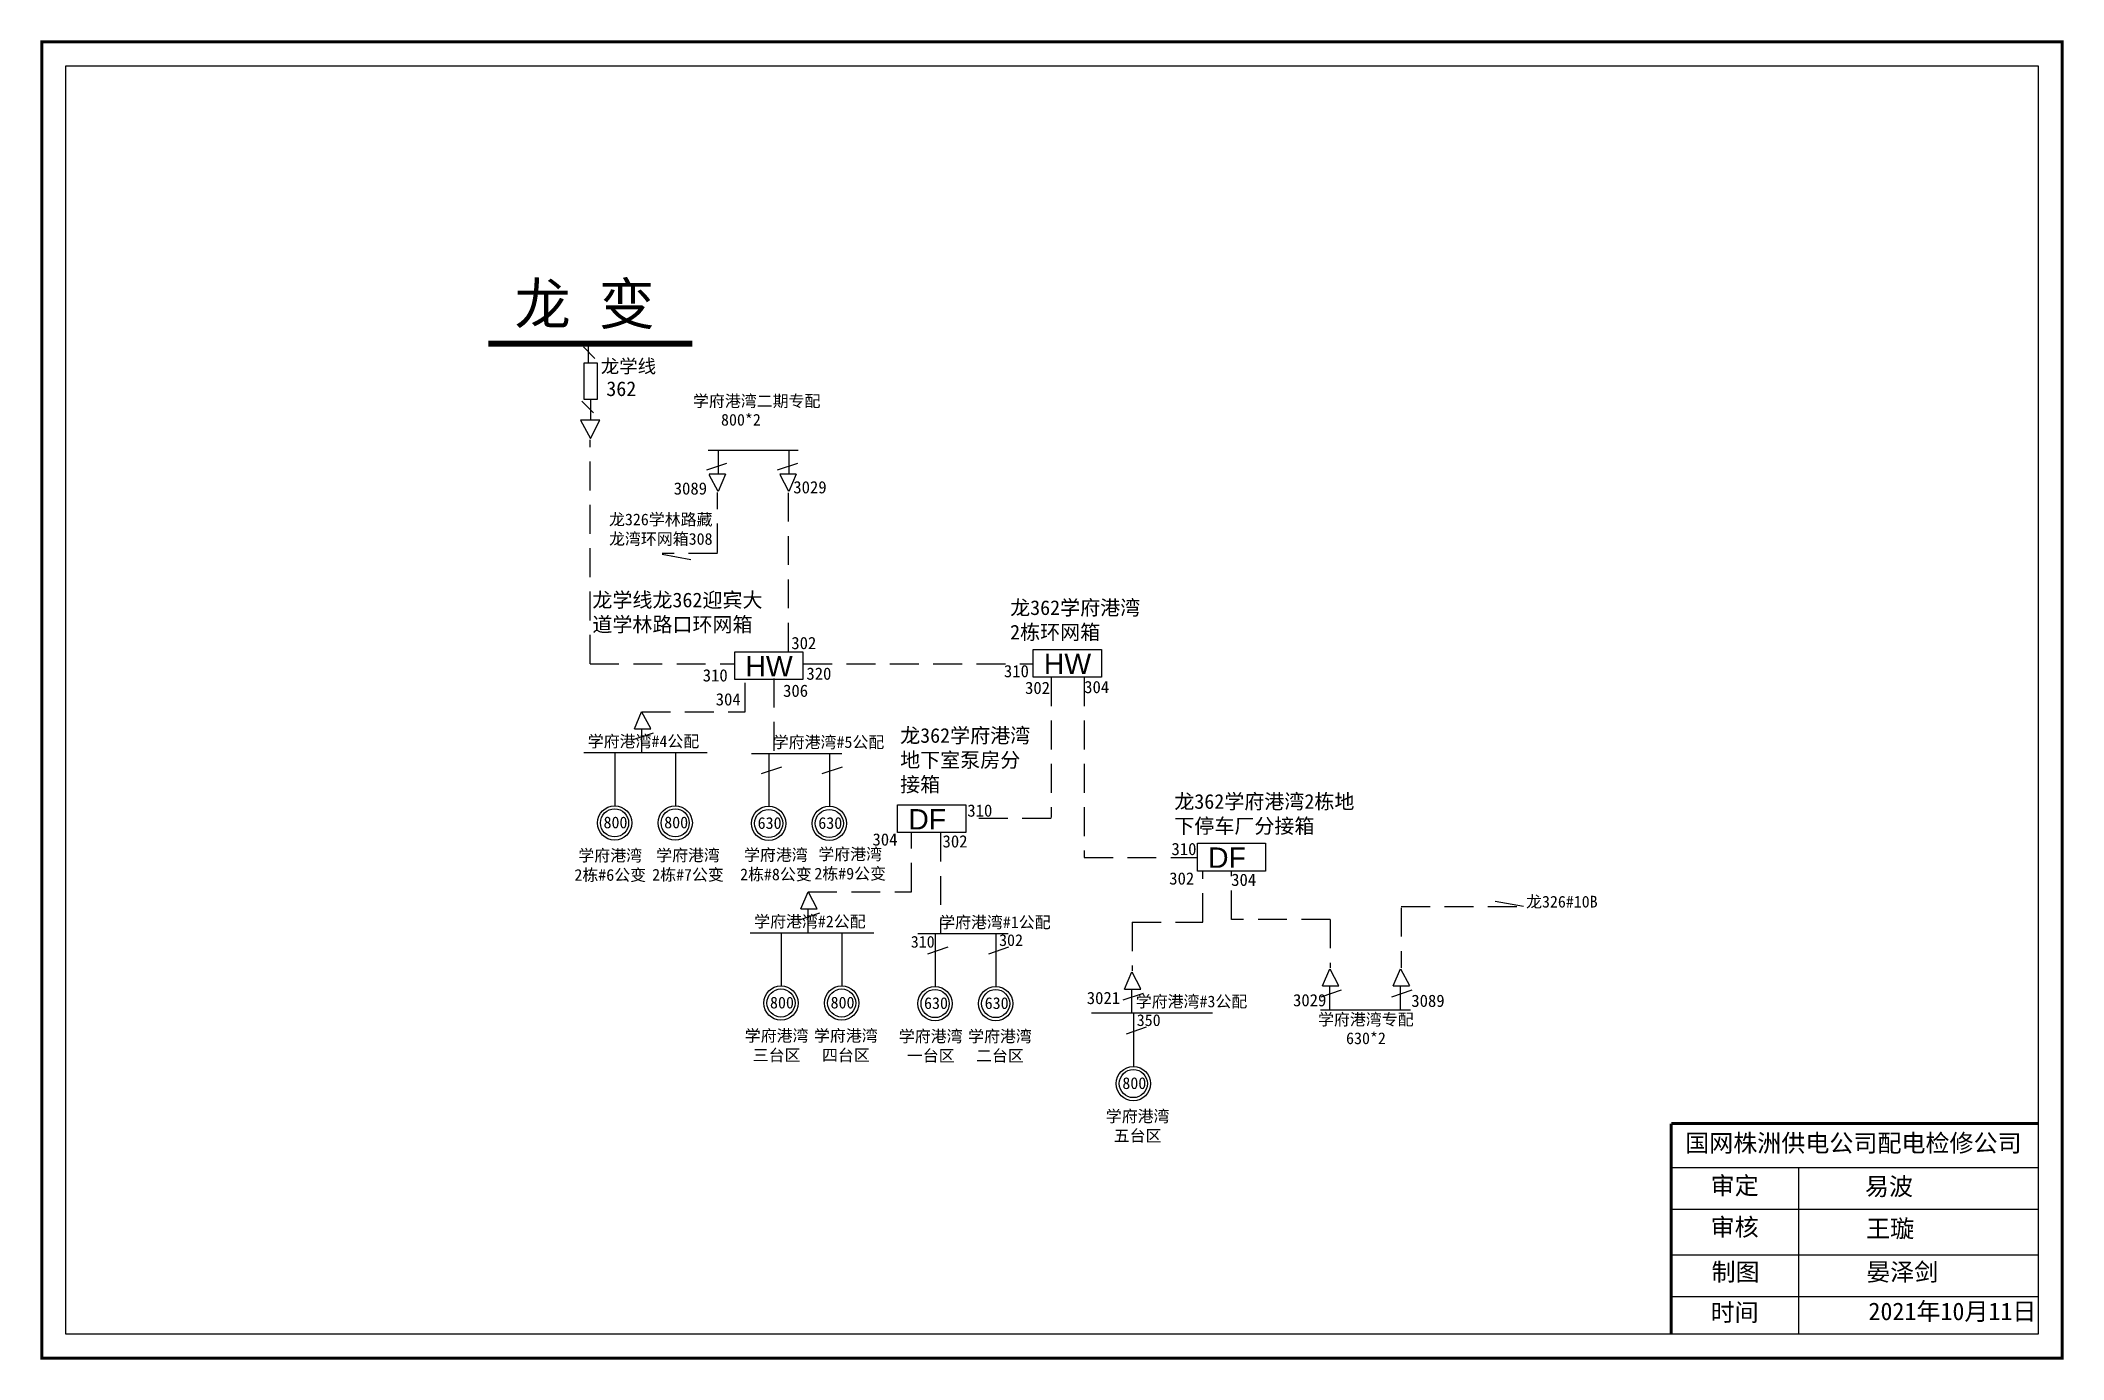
# Model space of a CAD drawing. Extents: x 0 to 344, y 0 to 224.
import ezdxf

# ---------------------------------------------------------------- set-up
doc = ezdxf.new("R2010")
doc.units = 0
doc.header["$LTSCALE"] = 0.774411
doc.linetypes.add('ACAD_ISO02W100', pattern=[15, 12, -3])
doc.linetypes.add('DASHED2', pattern=[9.525, 6.35, -3.175])
doc.layers.get('0').update_dxf_attribs({"linetype": 'CONTINUOUS'})
doc.styles.get("Standard").update_dxf_attribs({"font": '', "height": 2.5})
doc.styles.add('字体', font='simkai_0.ttf', dxfattribs={"height": 2.5})
doc.styles.add('楷体_GB2312_txtstyle_2.50_0_0', font='simkai_0.ttf', dxfattribs={"height": 2.5})
doc.styles.add('楷体_GB2312_txtstyle_3.00_0_0', font='simkai_0.ttf', dxfattribs={"height": 3})
doc.styles.get('Standard').set_extended_font_data('SimSun')

msp = doc.modelspace()

# ---------------------------------------------------------------- linework, layer by layer
at = {"linetype": 'ACAD_ISO02W100'}
msp.add_line((93.1, 169.61), (93.1, 172.7), dxfattribs=at)
at = {"linetype": 'Continuous'}
for p, q in [((94.18, 170.22), (92.21, 172.2)), ((93.95, 160.99), (91.97, 162.97)), ((93.44, 163.22), (93.44, 159.69)), ((116.61, 152.36), (113.18, 151.2)), ((128.81, 154.58), (113.44, 154.58)), ((115.15, 154.55), (115.15, 150.51)), ((128.66, 152.36), (125.22, 151.2)), ((127.19, 154.55), (127.19, 150.51)), ((116.42, 150.52), (113.62, 150.52)), ((115.17, 147.61), (113.65, 150.44)), ((116.42, 150.52), (115.17, 147.61)), ((128.46, 150.52), (125.66, 150.52)), ((127.22, 147.61), (125.7, 150.44)), ((128.46, 150.52), (127.22, 147.61)), ((100.9, 107.21), (102.14, 110.12)), ((100.9, 107.21), (103.7, 107.21)), ((102.14, 110.12), (103.66, 107.29)), ((102.16, 103.18), (102.16, 107.22)), ((100.7, 105.37), (104.14, 106.53)), ((92.29, 103.15), (113.32, 103.15)), ((97.55, 103.11), (97.55, 94.12)), ((107.9, 103.11), (107.9, 94.12)), ((120.86, 103.02), (136.23, 103.02)), ((122.56, 99.59), (125.99, 100.74)), ((123.79, 103.02), (123.79, 94.03)), ((132.9, 99.59), (136.34, 100.74)), ((134.14, 103.02), (134.14, 94.03)), ((129.23, 76.56), (130.47, 79.46)), ((130.47, 79.46), (131.99, 76.64)), ((129.03, 74.72), (132.47, 75.87)), ((129.23, 76.56), (132.03, 76.56)), ((130.5, 72.53), (130.5, 76.57)), ((120.63, 72.5), (141.65, 72.5)), ((125.89, 72.46), (125.89, 63.47)), ((136.23, 72.46), (136.23, 63.47)), ((149.19, 72.36), (164.56, 72.36)), ((152.12, 72.36), (152.12, 63.37)), ((162.47, 72.36), (162.47, 63.37)), ((150.89, 68.93), (154.33, 70.08)), ((161.24, 68.93), (164.67, 70.08)), ((184.34, 62.91), (185.58, 65.82)), ((185.58, 65.82), (187.1, 62.99)), ((218.05, 63.46), (219.29, 66.37)), ((219.29, 66.37), (220.81, 63.54)), ((230.1, 63.46), (231.34, 66.37)), ((231.34, 66.37), (232.86, 63.54)), ((184.15, 61.07), (187.58, 62.23)), ((184.34, 62.91), (187.14, 62.91)), ((185.61, 58.88), (185.61, 62.92)), ((217.85, 61.62), (221.29, 62.77)), ((218.05, 63.46), (220.85, 63.46)), ((219.32, 59.43), (219.32, 63.47)), ((229.9, 61.62), (233.34, 62.77)), ((230.1, 63.46), (232.9, 63.46)), ((231.36, 59.43), (231.36, 63.47)), ((178.72, 58.85), (199.36, 58.85)), ((185.91, 58.75), (185.91, 49.76)), ((217.7, 59.4), (233.07, 59.4)), ((184.68, 55.32), (188.11, 56.47)), ((277.45, 32.53), (339.82, 32.53)), ((299.1, 32.52), (299.1, 4.19)), ((277.45, 25.43), (339.82, 25.43)), ((277.45, 17.68), (339.82, 17.68)), ((277.45, 10.57), (339.82, 10.57))]:
    msp.add_line(p, q, dxfattribs=at)
at = {"linetype": 'DASHED2'}
for p, q in [((93.36, 118.27), (93.36, 156.39)), ((115.07, 137.23), (115.07, 147.43)), ((127.12, 120.33), (127.12, 147.43)), ((115.04, 137.02), (105.61, 137.02)), ((105.65, 136.9), (112.86, 135.61)), ((119.76, 110.12), (119.76, 115.15)), ((124.67, 115.74), (124.67, 103.13)), ((171.84, 115.99), (171.84, 92.11)), ((177.48, 115.99), (177.48, 85.33)), ((102.14, 110.12), (119.76, 110.12)), ((171.85, 91.95), (157.34, 91.95)), ((148.1, 79.46), (148.1, 89.53)), ((153, 89.53), (153, 72.47)), ((177.48, 85.33), (196.63, 85.33)), ((197.71, 74.3), (197.71, 82.99)), ((202.57, 74.77), (202.57, 82.99)), ((130.47, 79.46), (148.1, 79.46)), ((231.44, 76.75), (231.44, 66.55)), ((231.47, 76.95), (252.29, 76.95)), ((252.29, 76.95), (245.09, 78.25)), ((185.68, 74.3), (185.68, 66)), ((185.68, 74.3), (197.71, 74.3)), ((219.39, 74.77), (202.57, 74.77)), ((219.39, 74.77), (219.39, 66.55))]:
    msp.add_line(p, q, dxfattribs=at)
at = {"color": 0, "linetype": 'DASHED2'}
for p, q in [((93.36, 118.27), (117.99, 118.27)), ((129.67, 118.27), (168.74, 118.27))]:
    msp.add_line(p, q, dxfattribs=at)
at = {"linetype": 'Continuous', "const_width": 0.5}
msp.add_lwpolyline([(0.02, 224.09), (344, 224.09), (344, 0.12), (0.02, 0.12)], close=True, dxfattribs=at)
at = {"linetype": 'Continuous'}
for points in [[(4.07, 220.04), (339.95, 220.04), (339.95, 4.17), (4.07, 4.17)], [(94.57, 169.51), (94.57, 163.26), (92.35, 163.26), (92.35, 169.51)], [(145.72, 94.25), (157.32, 94.25), (157.32, 89.53), (145.72, 89.53)], [(196.76, 87.72), (208.36, 87.72), (208.36, 82.99), (196.76, 82.99)]]:
    msp.add_lwpolyline(points, close=True, dxfattribs=at)
for points, const_width in [([(110.79, 172.76), (76.06, 172.74)], 1), ([(277.42, 40.03), (277.42, 4.31)], 0.5), ([(277.45, 40.03), (339.82, 40.03)], 0.5)]:
    msp.add_lwpolyline(points, dxfattribs=dict(at, const_width=const_width))
at = {"color": 7}
msp.add_lwpolyline([(91.72, 159.7), (93.44, 156.6), (95.04, 159.71)], close=True, dxfattribs=at)
at = {"color": 0, "linetype": 'Continuous'}
for points in [[(168.8, 120.7), (180.41, 120.7), (180.41, 115.98), (168.8, 115.98)], [(117.98, 120.29), (129.59, 120.29), (129.59, 115.57), (117.98, 115.57)]]:
    msp.add_lwpolyline(points, close=True, dxfattribs=at)
at = {"linetype": 'Continuous'}
for centre, radius in [((97.53, 91.19), 2.92), ((97.53, 91.19), 2.39), ((107.85, 91.19), 2.92), ((107.85, 91.19), 2.39), ((123.76, 91.1), 2.92), ((123.76, 91.1), 2.39), ((134.09, 91.1), 2.92), ((134.09, 91.1), 2.39), ((125.86, 60.54), 2.92), ((125.86, 60.54), 2.39), ((136.19, 60.54), 2.92), ((136.19, 60.54), 2.39), ((152.1, 60.44), 2.92), ((152.1, 60.44), 2.39), ((162.42, 60.44), 2.92), ((162.42, 60.44), 2.39), ((185.86, 46.83), 2.92), ((185.86, 46.83), 2.39)]:
    msp.add_circle(centre, radius, dxfattribs=at)

# ---------------------------------------------------------------- texts
for s, p in [('3089', (107.6, 147.06)), ('3029', (127.96, 147.27)), ('302', (127.62, 120.76)), ('310', (112.54, 115.26)), ('320', (130.19, 115.55)), ('310', (163.82, 115.98)), ('306', (126.22, 112.64)), ('302', (167.42, 113.13)), ('304', (177.49, 113.27)), ('304', (114.75, 111.18)), ('310', (157.59, 92.25)), ('304', (141.44, 87.33)), ('302', (153.37, 87.01)), ('310', (192.35, 85.71)), ('302', (191.97, 80.69)), ('304', (202.52, 80.47)), ('3021', (177.93, 60.36)), ('3029', (213.05, 59.98)), ('3089', (233.19, 59.88))]:
    msp.add_text(s, height=2.085, dxfattribs=at).set_placement(p)
at = {"linetype": 'Continuous', "attachment_point": 1}
for s, insert, char_height, width, style in [('龙 变', (80.5, 183.01), 7, 28.4432, '字体'), ('国网株洲供电公司配电检修公司', (279.82, 38.21), 3, 82.0179, '字体'), ('审定', (284.15, 30.97), 3, 23.4615, '字体'), ('{\\fSimSun|b0|i0|c134|p2;易波}', (310.43, 30.83), 3, 23.4615, '字体'), ('审核', (284.15, 23.91), 3, 23.4615, '字体'), ('王璇', (310.63, 23.66), 3, 33.0539, '字体'), ('制图', (284.31, 16.28), 3, 23.4615, '字体'), ('晏泽剑', (310.65, 16.28), 3, 23.4615, '楷体_GB2312_txtstyle_3.00_0_0'), ('时间', (284.15, 9.4), 3, 23.4615, '字体'), ('2021年10月11日', (311.03, 9.57), 3, 29.3821, '楷体_GB2312_txtstyle_3.00_0_0')]:
    msp.add_mtext(s, dxfattribs=dict(at, insert=insert, char_height=char_height, width=width, style=style))
at = {"color": 0, "linetype": 'Continuous', "attachment_point": 1}
for s, insert, char_height, width in [('{\\fKaiTi_GB2312|b0|i0|c134|p49;龙学线}', (95.18, 170.06), 2.3, 13.5777), ('362', (96.12, 166.33), 2.5, 5.6554)]:
    msp.add_mtext(s, dxfattribs=dict(at, insert=insert, char_height=char_height, width=width))
at = {"style": '字体'}
for s, insert, char_height, width, attachment_point in [('学府港湾二期专配', (110.88, 163.98), 1.989, 29.7156, 1), ('龙326学林路藏龙湾环网箱308', (96.58, 143.83), 1.989, 19.8028, 1), ('学府港湾#4公配', (92.96, 106.07), 1.989, 29.7156, 1), ('学府港湾#5公配', (124.46, 105.93), 1.989, 29.7156, 1), ('{\\fSimSun|b0|i0|c134|p2;龙}362{\\fSimSun|b0|i0|c134|p2;学府港湾2栋地下停车厂分接箱}', (192.83, 96.09), 2.5, 31.8524, 1), ('学府港湾\\P2栋#6公变', (96.79, 83.88), 1.989, 13.3427, 5), ('学府港湾\\P2栋#7公变', (110.03, 83.92), 1.989, 13.3427, 5), ('学府港湾\\P2栋#8公变', (125, 83.98), 1.989, 13.3427, 5), ('学府港湾\\P2栋#9公变', (137.65, 84.11), 1.989, 13.3427, 5), ('龙326#10B', (252.73, 78.78), 1.989, 29.7156, 1), ('学府港湾#2公配', (121.29, 75.41), 1.989, 29.7156, 1), ('学府港湾#1公配', (152.79, 75.28), 1.989, 29.7156, 1), ('学府港湾#3公配', (186.27, 61.8), 1.989, 29.7156, 1), ('学府港湾专配', (217.31, 58.74), 1.989, 29.7156, 1), ('学府港湾\\P三台区', (125.12, 53.22), 1.989, 13.3427, 5), ('学府港湾\\P四台区', (136.91, 53.22), 1.989, 13.3427, 5), ('学府港湾\\P一台区', (151.36, 53.12), 1.989, 13.3427, 5), ('学府港湾\\P二台区', (163.15, 53.12), 1.989, 13.3427, 5), ('学府港湾\\P五台区', (186.59, 39.51), 1.989, 13.3427, 5)]:
    msp.add_mtext(s, dxfattribs=dict(at, insert=insert, char_height=char_height, width=width, attachment_point=attachment_point))
at = {"attachment_point": 1}
for s, insert, char_height, width in [('{\\fKaiTi_GB2312|b0|i0|c134|p49;800*2}', (115.65, 160.79), 1.9941, 22.9595), ('800', (95.65, 92.27), 1.994, 6.4001), ('800', (105.98, 92.27), 1.994, 6.4001), ('630', (121.89, 92.17), 1.994, 6.4001), ('630', (132.22, 92.17), 1.994, 6.4001), ('{\\fKaiTi_GB2312|b0|i0|c134|p49;310}', (147.96, 71.96), 1.9941, 22.9595), ('{\\fKaiTi_GB2312|b0|i0|c134|p49;302}', (163, 72.24), 1.9941, 22.9595), ('800', (123.99, 61.61), 1.994, 6.4001), ('800', (134.31, 61.61), 1.994, 6.4001), ('630', (150.22, 61.52), 1.994, 6.4001), ('630', (160.55, 61.52), 1.994, 6.4001), ('{\\fKaiTi_GB2312|b0|i0|c134|p49;350}', (186.44, 58.62), 1.9941, 22.9595), ('{\\fKaiTi_GB2312|b0|i0|c134|p49;630*2}', (222.08, 55.54), 1.9941, 22.9595), ('800', (183.99, 47.9), 1.994, 6.4001)]:
    msp.add_mtext(s, dxfattribs=dict(at, insert=insert, char_height=char_height, width=width))
at = {"color": 7, "char_height": 2.5, "attachment_point": 1, "style": '楷体_GB2312_txtstyle_2.50_0_0'}
for s, insert, width in [('龙学线龙362迎宾大道学林路口环网箱', (93.74, 130.38), 30.6578), ('龙362学府港湾2栋环网箱', (164.88, 129.07), 23.7121), ('龙362学府港湾地下室泵房分接箱', (146.15, 107.32), 23.7121)]:
    msp.add_mtext(s, dxfattribs=dict(at, insert=insert, width=width))
at = {"color": 1, "linetype": 'Continuous', "char_height": 3.4621, "width": 37.345, "attachment_point": 1}
for insert in [(119.8, 119.59), (170.62, 119.99)]:
    msp.add_mtext('{\\fArial|b0|i0|c0|p32;\\C256;HW}', dxfattribs=dict(at, insert=insert))
at = {"linetype": 'Continuous', "char_height": 3.4621, "width": 37.345, "attachment_point": 1}
for insert in [(147.54, 93.54), (198.58, 87.01)]:
    msp.add_mtext('{\\fArial|b0|i0|c0|p32;\\C256;DF}', dxfattribs=dict(at, insert=insert))

doc.saveas('drawing.dxf')
